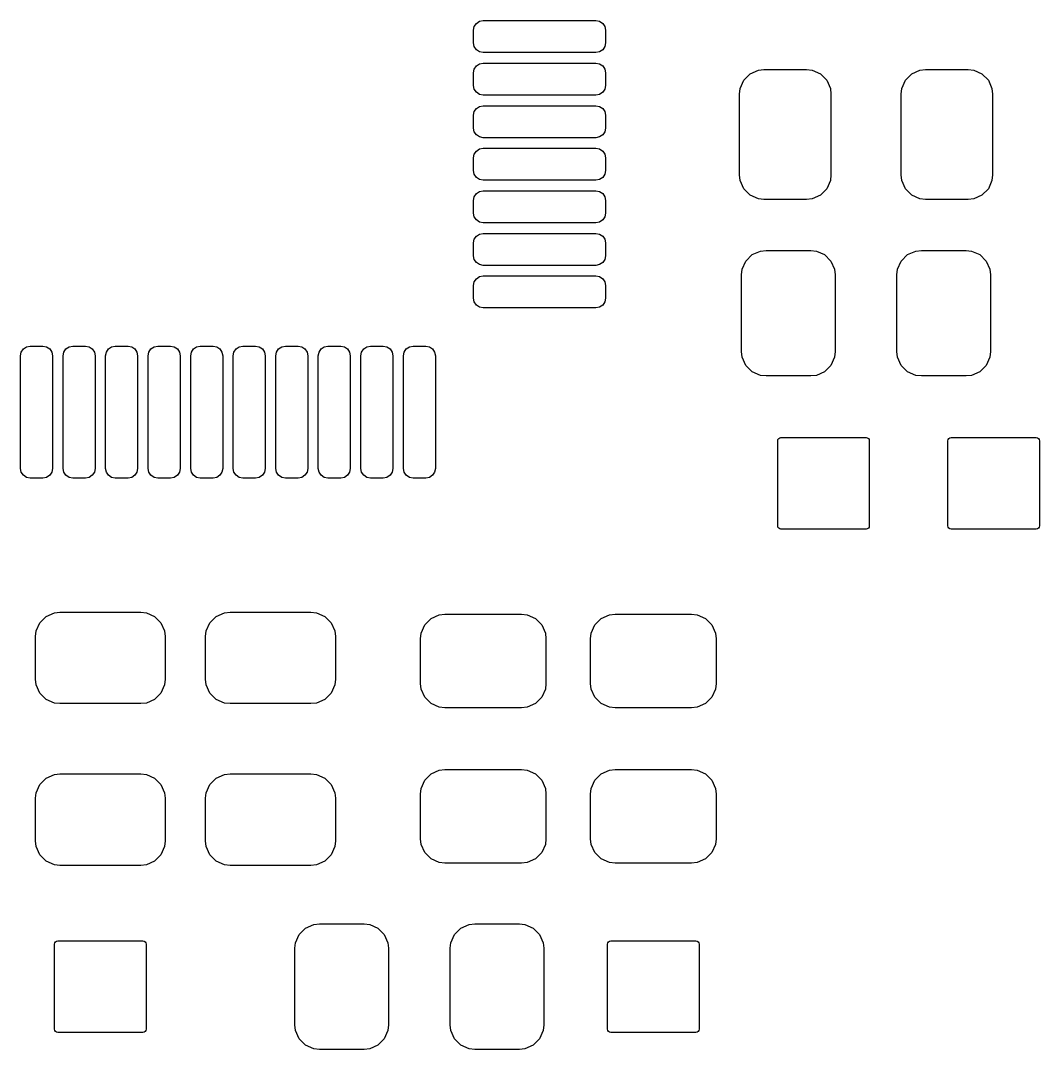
# Model space of a CAD drawing. Extents: x 108 to 210, y -135 to -72.
# Drawn here: x 187.06 to 199.04, y -133.65 to -121.56 of the extents above; entities that cross this region are included whole.
import ezdxf

# ---------------------------------------------------------------- set-up
doc = ezdxf.new("R2010")
doc.units = 0
doc.layers.add('BLACK', color=7, linetype='CONTINUOUS')

msp = doc.modelspace()

# ---------------------------------------------------------------- linework, layer by layer
at = {"layer": 'BLACK', "linetype": 'CONTINUOUS'}
for p, q in [((192.395602, -121.631757), (192.420097, -121.595097)), ((192.420097, -121.595097), (192.456757, -121.570602)), ((192.456757, -121.570602), (192.5, -121.562)), ((192.5, -121.562), (193.825, -121.562)), ((193.825, -121.562), (193.868243, -121.570602)), ((193.868243, -121.570602), (193.904903, -121.595097)), ((193.904903, -121.595097), (193.929398, -121.631757)), ((192.387, -121.675), (192.395602, -121.631757)), ((192.387, -121.825), (192.387, -121.675)), ((193.929398, -121.631757), (193.938, -121.675)), ((193.938, -121.675), (193.938, -121.825)), ((192.395602, -121.868243), (192.387, -121.825)), ((193.938, -121.825), (193.929398, -121.868243)), ((192.420097, -121.904903), (192.395602, -121.868243)), ((192.456757, -121.929398), (192.420097, -121.904903)), ((192.5, -121.938), (192.456757, -121.929398)), ((193.825, -121.938), (192.5, -121.938)), ((193.868243, -121.929398), (193.825, -121.938)), ((193.904903, -121.904903), (193.868243, -121.929398)), ((193.929398, -121.868243), (193.904903, -121.904903)), ((192.420097, -122.095097), (192.456757, -122.070602)), ((192.456757, -122.070602), (192.5, -122.062)), ((192.5, -122.062), (193.825, -122.062)), ((193.825, -122.062), (193.868243, -122.070602)), ((193.868243, -122.070602), (193.904903, -122.095097)), ((192.387, -122.175), (192.395602, -122.131757)), ((192.387, -122.325), (192.387, -122.175)), ((192.395602, -122.131757), (192.420097, -122.095097)), ((193.904903, -122.095097), (193.929398, -122.131757)), ((193.929398, -122.131757), (193.938, -122.175)), ((193.938, -122.175), (193.938, -122.325)), ((195.562401, -122.262241), (195.637241, -122.187401)), ((195.637241, -122.187401), (195.734062, -122.14465)), ((195.734062, -122.14465), (195.8, -122.137)), ((195.8, -122.137), (196.3, -122.137)), ((196.3, -122.137), (196.365938, -122.14465)), ((196.365938, -122.14465), (196.462759, -122.187401)), ((196.462759, -122.187401), (196.537599, -122.262241)), ((197.462401, -122.262241), (197.537241, -122.187401)), ((197.537241, -122.187401), (197.634062, -122.14465)), ((197.634062, -122.14465), (197.7, -122.137)), ((197.7, -122.137), (198.2, -122.137)), ((198.2, -122.137), (198.265938, -122.14465)), ((198.265938, -122.14465), (198.362759, -122.187401)), ((198.362759, -122.187401), (198.437599, -122.262241)), ((192.395602, -122.368243), (192.387, -122.325)), ((193.938, -122.325), (193.929398, -122.368243)), ((195.51965, -122.359062), (195.562401, -122.262241)), ((196.537599, -122.262241), (196.58035, -122.359062)), ((197.41965, -122.359062), (197.462401, -122.262241)), ((198.437599, -122.262241), (198.48035, -122.359062)), ((192.420097, -122.404903), (192.395602, -122.368243)), ((192.456757, -122.429398), (192.420097, -122.404903)), ((192.5, -122.438), (192.456757, -122.429398)), ((193.825, -122.438), (192.5, -122.438)), ((193.868243, -122.429398), (193.825, -122.438)), ((193.904903, -122.404903), (193.868243, -122.429398)), ((193.929398, -122.368243), (193.904903, -122.404903)), ((195.512, -122.425), (195.51965, -122.359062)), ((195.512, -123.375), (195.512, -122.425)), ((196.58035, -122.359062), (196.588, -122.425)), ((196.588, -122.425), (196.588, -123.375)), ((197.412, -122.425), (197.41965, -122.359062)), ((197.412, -123.375), (197.412, -122.425)), ((198.48035, -122.359062), (198.488, -122.425)), ((198.488, -122.425), (198.488, -123.375)), ((192.420097, -122.595097), (192.456757, -122.570602)), ((192.456757, -122.570602), (192.5, -122.562)), ((192.5, -122.562), (193.825, -122.562)), ((193.825, -122.562), (193.868243, -122.570602)), ((193.868243, -122.570602), (193.904903, -122.595097)), ((192.387, -122.675), (192.395602, -122.631757)), ((192.387, -122.825), (192.387, -122.675)), ((192.395602, -122.631757), (192.420097, -122.595097)), ((193.904903, -122.595097), (193.929398, -122.631757)), ((193.929398, -122.631757), (193.938, -122.675)), ((193.938, -122.675), (193.938, -122.825)), ((192.395602, -122.868243), (192.387, -122.825)), ((192.420097, -122.904903), (192.395602, -122.868243)), ((192.456757, -122.929398), (192.420097, -122.904903)), ((192.5, -122.938), (192.456757, -122.929398)), ((193.825, -122.938), (192.5, -122.938)), ((193.868243, -122.929398), (193.825, -122.938)), ((193.904903, -122.904903), (193.868243, -122.929398)), ((193.929398, -122.868243), (193.904903, -122.904903)), ((193.938, -122.825), (193.929398, -122.868243)), ((192.387, -123.175), (192.395602, -123.131757)), ((192.387, -123.325), (192.387, -123.175)), ((192.395602, -123.131757), (192.420097, -123.095097)), ((192.420097, -123.095097), (192.456757, -123.070602)), ((192.456757, -123.070602), (192.5, -123.062)), ((192.5, -123.062), (193.825, -123.062)), ((193.825, -123.062), (193.868243, -123.070602)), ((193.868243, -123.070602), (193.904903, -123.095097)), ((193.904903, -123.095097), (193.929398, -123.131757)), ((193.929398, -123.131757), (193.938, -123.175)), ((193.938, -123.175), (193.938, -123.325)), ((192.395602, -123.368243), (192.387, -123.325)), ((192.420097, -123.404903), (192.395602, -123.368243)), ((192.456757, -123.429398), (192.420097, -123.404903)), ((193.904903, -123.404903), (193.868243, -123.429398)), ((193.929398, -123.368243), (193.904903, -123.404903)), ((193.938, -123.325), (193.929398, -123.368243)), ((195.51965, -123.440938), (195.512, -123.375)), ((196.588, -123.375), (196.58035, -123.440938)), ((197.41965, -123.440938), (197.412, -123.375)), ((198.488, -123.375), (198.48035, -123.440938)), ((192.5, -123.438), (192.456757, -123.429398)), ((193.825, -123.438), (192.5, -123.438)), ((193.868243, -123.429398), (193.825, -123.438)), ((195.562401, -123.537759), (195.51965, -123.440938)), ((195.637241, -123.612599), (195.562401, -123.537759)), ((196.537599, -123.537759), (196.462759, -123.612599)), ((196.58035, -123.440938), (196.537599, -123.537759)), ((197.462401, -123.537759), (197.41965, -123.440938)), ((197.537241, -123.612599), (197.462401, -123.537759)), ((198.437599, -123.537759), (198.362759, -123.612599)), ((198.48035, -123.440938), (198.437599, -123.537759)), ((192.387, -123.675), (192.395602, -123.631757)), ((192.395602, -123.631757), (192.420097, -123.595097)), ((192.420097, -123.595097), (192.456757, -123.570602)), ((192.456757, -123.570602), (192.5, -123.562)), ((192.5, -123.562), (193.825, -123.562)), ((193.825, -123.562), (193.868243, -123.570602)), ((193.868243, -123.570602), (193.904903, -123.595097)), ((193.904903, -123.595097), (193.929398, -123.631757)), ((193.929398, -123.631757), (193.938, -123.675)), ((195.734062, -123.65535), (195.637241, -123.612599)), ((195.8, -123.663), (195.734062, -123.65535)), ((196.3, -123.663), (195.8, -123.663)), ((196.365938, -123.65535), (196.3, -123.663)), ((196.462759, -123.612599), (196.365938, -123.65535)), ((197.634062, -123.65535), (197.537241, -123.612599)), ((197.7, -123.663), (197.634062, -123.65535)), ((198.2, -123.663), (197.7, -123.663)), ((198.265938, -123.65535), (198.2, -123.663)), ((198.362759, -123.612599), (198.265938, -123.65535)), ((192.387, -123.825), (192.387, -123.675)), ((193.938, -123.675), (193.938, -123.825)), ((192.395602, -123.868243), (192.387, -123.825)), ((192.420097, -123.904903), (192.395602, -123.868243)), ((192.456757, -123.929398), (192.420097, -123.904903)), ((193.904903, -123.904903), (193.868243, -123.929398)), ((193.929398, -123.868243), (193.904903, -123.904903)), ((193.938, -123.825), (193.929398, -123.868243)), ((192.5, -123.938), (192.456757, -123.929398)), ((193.825, -123.938), (192.5, -123.938)), ((193.868243, -123.929398), (193.825, -123.938)), ((192.387, -124.175), (192.395602, -124.131757)), ((192.395602, -124.131757), (192.420097, -124.095097)), ((192.420097, -124.095097), (192.456757, -124.070602)), ((192.456757, -124.070602), (192.5, -124.062)), ((192.5, -124.062), (193.825, -124.062)), ((193.825, -124.062), (193.868243, -124.070602)), ((193.868243, -124.070602), (193.904903, -124.095097)), ((193.904903, -124.095097), (193.929398, -124.131757)), ((193.929398, -124.131757), (193.938, -124.175)), ((192.387, -124.325), (192.387, -124.175)), ((193.938, -124.175), (193.938, -124.325)), ((195.662241, -124.312401), (195.759062, -124.26965)), ((195.759062, -124.26965), (195.825, -124.262)), ((195.825, -124.262), (196.35, -124.262)), ((196.35, -124.262), (196.415938, -124.26965)), ((196.415938, -124.26965), (196.512759, -124.312401)), ((197.487241, -124.312401), (197.584062, -124.26965)), ((197.584062, -124.26965), (197.65, -124.262)), ((197.65, -124.262), (198.175, -124.262)), ((198.175, -124.262), (198.240938, -124.26965)), ((198.240938, -124.26965), (198.337759, -124.312401)), ((192.395602, -124.368243), (192.387, -124.325)), ((192.420097, -124.404903), (192.395602, -124.368243)), ((193.929398, -124.368243), (193.904903, -124.404903)), ((193.938, -124.325), (193.929398, -124.368243)), ((195.54465, -124.484062), (195.587401, -124.387241)), ((195.587401, -124.387241), (195.662241, -124.312401)), ((196.512759, -124.312401), (196.587599, -124.387241)), ((196.587599, -124.387241), (196.63035, -124.484062)), ((197.36965, -124.484062), (197.412401, -124.387241)), ((197.412401, -124.387241), (197.487241, -124.312401)), ((198.337759, -124.312401), (198.412599, -124.387241)), ((198.412599, -124.387241), (198.45535, -124.484062)), ((192.456757, -124.429398), (192.420097, -124.404903)), ((192.5, -124.438), (192.456757, -124.429398)), ((193.825, -124.438), (192.5, -124.438)), ((193.868243, -124.429398), (193.825, -124.438)), ((193.904903, -124.404903), (193.868243, -124.429398)), ((195.537, -124.55), (195.54465, -124.484062)), ((196.63035, -124.484062), (196.638, -124.55)), ((197.362, -124.55), (197.36965, -124.484062)), ((198.45535, -124.484062), (198.463, -124.55)), ((192.387, -124.675), (192.395602, -124.631757)), ((192.395602, -124.631757), (192.420097, -124.595097)), ((192.420097, -124.595097), (192.456757, -124.570602)), ((192.456757, -124.570602), (192.5, -124.562)), ((192.5, -124.562), (193.825, -124.562)), ((193.825, -124.562), (193.868243, -124.570602)), ((193.868243, -124.570602), (193.904903, -124.595097)), ((193.904903, -124.595097), (193.929398, -124.631757)), ((193.929398, -124.631757), (193.938, -124.675)), ((195.537, -125.45), (195.537, -124.55)), ((196.638, -124.55), (196.638, -125.45)), ((197.362, -125.45), (197.362, -124.55)), ((198.463, -124.55), (198.463, -125.45)), ((192.387, -124.825), (192.387, -124.675)), ((193.938, -124.675), (193.938, -124.825)), ((192.395602, -124.868243), (192.387, -124.825)), ((192.420097, -124.904903), (192.395602, -124.868243)), ((193.929398, -124.868243), (193.904903, -124.904903)), ((193.938, -124.825), (193.929398, -124.868243)), ((192.456757, -124.929398), (192.420097, -124.904903)), ((192.5, -124.938), (192.456757, -124.929398)), ((193.825, -124.938), (192.5, -124.938)), ((193.868243, -124.929398), (193.825, -124.938)), ((193.904903, -124.904903), (193.868243, -124.929398)), ((187.062, -125.5), (187.070602, -125.456757)), ((187.070602, -125.456757), (187.095097, -125.420097)), ((187.095097, -125.420097), (187.131757, -125.395602)), ((187.131757, -125.395602), (187.175, -125.387)), ((187.175, -125.387), (187.325, -125.387)), ((187.325, -125.387), (187.368243, -125.395602)), ((187.368243, -125.395602), (187.404903, -125.420097)), ((187.404903, -125.420097), (187.429398, -125.456757)), ((187.429398, -125.456757), (187.438, -125.5)), ((187.562, -125.5), (187.570602, -125.456757)), ((187.570602, -125.456757), (187.595097, -125.420097)), ((187.595097, -125.420097), (187.631757, -125.395602)), ((187.631757, -125.395602), (187.675, -125.387)), ((187.675, -125.387), (187.825, -125.387)), ((187.825, -125.387), (187.868243, -125.395602)), ((187.868243, -125.395602), (187.904903, -125.420097)), ((187.904903, -125.420097), (187.929398, -125.456757)), ((187.929398, -125.456757), (187.938, -125.5)), ((188.062, -125.5), (188.070602, -125.456757)), ((188.070602, -125.456757), (188.095097, -125.420097)), ((188.095097, -125.420097), (188.131757, -125.395602)), ((188.131757, -125.395602), (188.175, -125.387)), ((188.175, -125.387), (188.325, -125.387)), ((188.325, -125.387), (188.368243, -125.395602)), ((188.368243, -125.395602), (188.404903, -125.420097)), ((188.404903, -125.420097), (188.429398, -125.456757)), ((188.429398, -125.456757), (188.438, -125.5)), ((188.562, -125.5), (188.570602, -125.456757)), ((188.570602, -125.456757), (188.595097, -125.420097)), ((188.595097, -125.420097), (188.631757, -125.395602)), ((188.631757, -125.395602), (188.675, -125.387)), ((188.675, -125.387), (188.825, -125.387)), ((188.825, -125.387), (188.868243, -125.395602)), ((188.868243, -125.395602), (188.904903, -125.420097)), ((188.904903, -125.420097), (188.929398, -125.456757)), ((188.929398, -125.456757), (188.938, -125.5)), ((189.062, -125.5), (189.070602, -125.456757)), ((189.070602, -125.456757), (189.095097, -125.420097)), ((189.095097, -125.420097), (189.131757, -125.395602)), ((189.131757, -125.395602), (189.175, -125.387)), ((189.175, -125.387), (189.325, -125.387)), ((189.325, -125.387), (189.368243, -125.395602)), ((189.368243, -125.395602), (189.404903, -125.420097)), ((189.404903, -125.420097), (189.429398, -125.456757)), ((189.429398, -125.456757), (189.438, -125.5)), ((189.562, -125.5), (189.570602, -125.456757)), ((189.570602, -125.456757), (189.595097, -125.420097)), ((189.595097, -125.420097), (189.631757, -125.395602)), ((189.631757, -125.395602), (189.675, -125.387)), ((189.675, -125.387), (189.825, -125.387)), ((189.825, -125.387), (189.868243, -125.395602)), ((189.868243, -125.395602), (189.904903, -125.420097)), ((189.904903, -125.420097), (189.929398, -125.456757)), ((189.929398, -125.456757), (189.938, -125.5)), ((190.062, -125.5), (190.070602, -125.456757)), ((190.070602, -125.456757), (190.095097, -125.420097)), ((190.095097, -125.420097), (190.131757, -125.395602)), ((190.131757, -125.395602), (190.175, -125.387)), ((190.175, -125.387), (190.325, -125.387)), ((190.325, -125.387), (190.368243, -125.395602)), ((190.368243, -125.395602), (190.404903, -125.420097)), ((190.404903, -125.420097), (190.429398, -125.456757)), ((190.429398, -125.456757), (190.438, -125.5)), ((190.562, -125.5), (190.570602, -125.456757)), ((190.570602, -125.456757), (190.595097, -125.420097)), ((190.595097, -125.420097), (190.631757, -125.395602)), ((190.631757, -125.395602), (190.675, -125.387)), ((190.675, -125.387), (190.825, -125.387)), ((190.825, -125.387), (190.868243, -125.395602)), ((190.868243, -125.395602), (190.904903, -125.420097)), ((190.904903, -125.420097), (190.929398, -125.456757)), ((190.929398, -125.456757), (190.938, -125.5)), ((191.062, -125.5), (191.070602, -125.456757)), ((191.070602, -125.456757), (191.095097, -125.420097)), ((191.095097, -125.420097), (191.131757, -125.395602)), ((191.131757, -125.395602), (191.175, -125.387)), ((191.175, -125.387), (191.325, -125.387)), ((191.325, -125.387), (191.368243, -125.395602)), ((191.368243, -125.395602), (191.404903, -125.420097)), ((191.404903, -125.420097), (191.429398, -125.456757)), ((191.429398, -125.456757), (191.438, -125.5)), ((191.562, -125.5), (191.570602, -125.456757)), ((191.570602, -125.456757), (191.595097, -125.420097)), ((191.595097, -125.420097), (191.631757, -125.395602)), ((191.631757, -125.395602), (191.675, -125.387)), ((191.675, -125.387), (191.825, -125.387)), ((191.825, -125.387), (191.868243, -125.395602)), ((191.868243, -125.395602), (191.904903, -125.420097)), ((191.904903, -125.420097), (191.929398, -125.456757)), ((191.929398, -125.456757), (191.938, -125.5)), ((195.54465, -125.515938), (195.537, -125.45)), ((196.638, -125.45), (196.63035, -125.515938)), ((197.36965, -125.515938), (197.362, -125.45)), ((198.463, -125.45), (198.45535, -125.515938)), ((187.062, -126.825), (187.062, -125.5)), ((187.438, -125.5), (187.438, -126.825)), ((187.562, -126.825), (187.562, -125.5)), ((187.938, -125.5), (187.938, -126.825)), ((188.062, -126.825), (188.062, -125.5)), ((188.438, -125.5), (188.438, -126.825)), ((188.562, -126.825), (188.562, -125.5)), ((188.938, -125.5), (188.938, -126.825)), ((189.062, -126.825), (189.062, -125.5)), ((189.438, -125.5), (189.438, -126.825)), ((189.562, -126.825), (189.562, -125.5)), ((189.938, -125.5), (189.938, -126.825)), ((190.062, -126.825), (190.062, -125.5)), ((190.438, -125.5), (190.438, -126.825)), ((190.562, -126.825), (190.562, -125.5)), ((190.938, -125.5), (190.938, -126.825)), ((191.062, -126.825), (191.062, -125.5)), ((191.438, -125.5), (191.438, -126.825)), ((191.562, -126.825), (191.562, -125.5)), ((191.938, -125.5), (191.938, -126.825)), ((195.587401, -125.612759), (195.54465, -125.515938)), ((196.63035, -125.515938), (196.587599, -125.612759)), ((197.412401, -125.612759), (197.36965, -125.515938)), ((198.45535, -125.515938), (198.412599, -125.612759)), ((195.662241, -125.687599), (195.587401, -125.612759)), ((195.759062, -125.73035), (195.662241, -125.687599)), ((196.512759, -125.687599), (196.415938, -125.73035)), ((196.587599, -125.612759), (196.512759, -125.687599)), ((197.487241, -125.687599), (197.412401, -125.612759)), ((197.584062, -125.73035), (197.487241, -125.687599)), ((198.337759, -125.687599), (198.240938, -125.73035)), ((198.412599, -125.612759), (198.337759, -125.687599)), ((195.825, -125.738), (195.759062, -125.73035)), ((196.35, -125.738), (195.825, -125.738)), ((196.415938, -125.73035), (196.35, -125.738)), ((197.65, -125.738), (197.584062, -125.73035)), ((198.175, -125.738), (197.65, -125.738)), ((198.240938, -125.73035), (198.175, -125.738)), ((195.962, -126.5), (195.964893, -126.485458)), ((195.962, -127.5), (195.962, -126.5)), ((195.964893, -126.485458), (195.97313, -126.47313)), ((195.97313, -126.47313), (195.985458, -126.464893)), ((195.985458, -126.464893), (196, -126.462)), ((196, -126.462), (197, -126.462)), ((197, -126.462), (197.014542, -126.464893)), ((197.014542, -126.464893), (197.02687, -126.47313)), ((197.02687, -126.47313), (197.035107, -126.485458)), ((197.035107, -126.485458), (197.038, -126.5)), ((197.038, -126.5), (197.038, -127.5)), ((197.962, -126.5), (197.964893, -126.485458)), ((197.962, -127.5), (197.962, -126.5)), ((197.964893, -126.485458), (197.97313, -126.47313)), ((197.97313, -126.47313), (197.985458, -126.464893)), ((197.985458, -126.464893), (198, -126.462)), ((198, -126.462), (199, -126.462)), ((199, -126.462), (199.014542, -126.464893)), ((199.014542, -126.464893), (199.02687, -126.47313)), ((199.02687, -126.47313), (199.035107, -126.485458)), ((199.035107, -126.485458), (199.038, -126.5)), ((199.038, -126.5), (199.038, -127.5)), ((187.070602, -126.868243), (187.062, -126.825)), ((187.095097, -126.904903), (187.070602, -126.868243)), ((187.131757, -126.929398), (187.095097, -126.904903)), ((187.404903, -126.904903), (187.368243, -126.929398)), ((187.429398, -126.868243), (187.404903, -126.904903)), ((187.438, -126.825), (187.429398, -126.868243)), ((187.570602, -126.868243), (187.562, -126.825)), ((187.595097, -126.904903), (187.570602, -126.868243)), ((187.631757, -126.929398), (187.595097, -126.904903)), ((187.904903, -126.904903), (187.868243, -126.929398)), ((187.929398, -126.868243), (187.904903, -126.904903)), ((187.938, -126.825), (187.929398, -126.868243)), ((188.070602, -126.868243), (188.062, -126.825)), ((188.095097, -126.904903), (188.070602, -126.868243)), ((188.131757, -126.929398), (188.095097, -126.904903)), ((188.404903, -126.904903), (188.368243, -126.929398)), ((188.429398, -126.868243), (188.404903, -126.904903)), ((188.438, -126.825), (188.429398, -126.868243)), ((188.570602, -126.868243), (188.562, -126.825)), ((188.595097, -126.904903), (188.570602, -126.868243)), ((188.631757, -126.929398), (188.595097, -126.904903)), ((188.904903, -126.904903), (188.868243, -126.929398)), ((188.929398, -126.868243), (188.904903, -126.904903)), ((188.938, -126.825), (188.929398, -126.868243)), ((189.070602, -126.868243), (189.062, -126.825)), ((189.095097, -126.904903), (189.070602, -126.868243)), ((189.131757, -126.929398), (189.095097, -126.904903)), ((189.404903, -126.904903), (189.368243, -126.929398)), ((189.429398, -126.868243), (189.404903, -126.904903)), ((189.438, -126.825), (189.429398, -126.868243)), ((189.570602, -126.868243), (189.562, -126.825)), ((189.595097, -126.904903), (189.570602, -126.868243)), ((189.631757, -126.929398), (189.595097, -126.904903)), ((189.904903, -126.904903), (189.868243, -126.929398)), ((189.929398, -126.868243), (189.904903, -126.904903)), ((189.938, -126.825), (189.929398, -126.868243)), ((190.070602, -126.868243), (190.062, -126.825)), ((190.095097, -126.904903), (190.070602, -126.868243)), ((190.131757, -126.929398), (190.095097, -126.904903)), ((190.404903, -126.904903), (190.368243, -126.929398)), ((190.429398, -126.868243), (190.404903, -126.904903)), ((190.438, -126.825), (190.429398, -126.868243)), ((190.570602, -126.868243), (190.562, -126.825)), ((190.595097, -126.904903), (190.570602, -126.868243)), ((190.631757, -126.929398), (190.595097, -126.904903)), ((190.904903, -126.904903), (190.868243, -126.929398)), ((190.929398, -126.868243), (190.904903, -126.904903)), ((190.938, -126.825), (190.929398, -126.868243)), ((191.070602, -126.868243), (191.062, -126.825)), ((191.095097, -126.904903), (191.070602, -126.868243)), ((191.131757, -126.929398), (191.095097, -126.904903)), ((191.404903, -126.904903), (191.368243, -126.929398)), ((191.429398, -126.868243), (191.404903, -126.904903)), ((191.438, -126.825), (191.429398, -126.868243)), ((191.570602, -126.868243), (191.562, -126.825)), ((191.595097, -126.904903), (191.570602, -126.868243)), ((191.631757, -126.929398), (191.595097, -126.904903)), ((191.904903, -126.904903), (191.868243, -126.929398)), ((191.929398, -126.868243), (191.904903, -126.904903)), ((191.938, -126.825), (191.929398, -126.868243)), ((187.175, -126.938), (187.131757, -126.929398)), ((187.325, -126.938), (187.175, -126.938)), ((187.368243, -126.929398), (187.325, -126.938)), ((187.675, -126.938), (187.631757, -126.929398)), ((187.825, -126.938), (187.675, -126.938)), ((187.868243, -126.929398), (187.825, -126.938)), ((188.175, -126.938), (188.131757, -126.929398)), ((188.325, -126.938), (188.175, -126.938)), ((188.368243, -126.929398), (188.325, -126.938)), ((188.675, -126.938), (188.631757, -126.929398)), ((188.825, -126.938), (188.675, -126.938)), ((188.868243, -126.929398), (188.825, -126.938)), ((189.175, -126.938), (189.131757, -126.929398)), ((189.325, -126.938), (189.175, -126.938)), ((189.368243, -126.929398), (189.325, -126.938)), ((189.675, -126.938), (189.631757, -126.929398)), ((189.825, -126.938), (189.675, -126.938)), ((189.868243, -126.929398), (189.825, -126.938)), ((190.175, -126.938), (190.131757, -126.929398)), ((190.325, -126.938), (190.175, -126.938)), ((190.368243, -126.929398), (190.325, -126.938)), ((190.675, -126.938), (190.631757, -126.929398)), ((190.825, -126.938), (190.675, -126.938)), ((190.868243, -126.929398), (190.825, -126.938)), ((191.175, -126.938), (191.131757, -126.929398)), ((191.325, -126.938), (191.175, -126.938)), ((191.368243, -126.929398), (191.325, -126.938)), ((191.675, -126.938), (191.631757, -126.929398)), ((191.825, -126.938), (191.675, -126.938)), ((191.868243, -126.929398), (191.825, -126.938)), ((195.964893, -127.514542), (195.962, -127.5)), ((195.97313, -127.52687), (195.964893, -127.514542)), ((195.985458, -127.535107), (195.97313, -127.52687)), ((197.02687, -127.52687), (197.014542, -127.535107)), ((197.035107, -127.514542), (197.02687, -127.52687)), ((197.038, -127.5), (197.035107, -127.514542)), ((197.964893, -127.514542), (197.962, -127.5)), ((197.97313, -127.52687), (197.964893, -127.514542)), ((197.985458, -127.535107), (197.97313, -127.52687)), ((199.02687, -127.52687), (199.014542, -127.535107)), ((199.035107, -127.514542), (199.02687, -127.52687)), ((199.038, -127.5), (199.035107, -127.514542)), ((196, -127.538), (195.985458, -127.535107)), ((197, -127.538), (196, -127.538)), ((197.014542, -127.535107), (197, -127.538)), ((198, -127.538), (197.985458, -127.535107)), ((199, -127.538), (198, -127.538)), ((199.014542, -127.535107), (199, -127.538)), ((187.287401, -128.637241), (187.362241, -128.562401)), ((187.362241, -128.562401), (187.459062, -128.51965)), ((187.459062, -128.51965), (187.525, -128.512)), ((187.525, -128.512), (188.475, -128.512)), ((188.475, -128.512), (188.540938, -128.51965)), ((188.540938, -128.51965), (188.637759, -128.562401)), ((188.637759, -128.562401), (188.712599, -128.637241)), ((189.287401, -128.637241), (189.362241, -128.562401)), ((189.362241, -128.562401), (189.459062, -128.51965)), ((189.459062, -128.51965), (189.525, -128.512)), ((189.525, -128.512), (190.475, -128.512)), ((190.475, -128.512), (190.540938, -128.51965)), ((190.540938, -128.51965), (190.637759, -128.562401)), ((190.637759, -128.562401), (190.712599, -128.637241)), ((191.812401, -128.662241), (191.887241, -128.587401)), ((191.887241, -128.587401), (191.984062, -128.54465)), ((191.984062, -128.54465), (192.05, -128.537)), ((192.05, -128.537), (192.95, -128.537)), ((192.95, -128.537), (193.015938, -128.54465)), ((193.015938, -128.54465), (193.112759, -128.587401)), ((193.112759, -128.587401), (193.187599, -128.662241)), ((193.812401, -128.662241), (193.887241, -128.587401)), ((193.887241, -128.587401), (193.984062, -128.54465)), ((193.984062, -128.54465), (194.05, -128.537)), ((194.05, -128.537), (194.95, -128.537)), ((194.95, -128.537), (195.015938, -128.54465)), ((195.015938, -128.54465), (195.112759, -128.587401)), ((195.112759, -128.587401), (195.187599, -128.662241)), ((187.237, -128.8), (187.24465, -128.734062)), ((187.24465, -128.734062), (187.287401, -128.637241)), ((188.712599, -128.637241), (188.75535, -128.734062)), ((188.75535, -128.734062), (188.763, -128.8)), ((189.237, -128.8), (189.24465, -128.734062)), ((189.24465, -128.734062), (189.287401, -128.637241)), ((190.712599, -128.637241), (190.75535, -128.734062)), ((190.75535, -128.734062), (190.763, -128.8)), ((191.76965, -128.759062), (191.812401, -128.662241)), ((193.187599, -128.662241), (193.23035, -128.759062)), ((193.76965, -128.759062), (193.812401, -128.662241)), ((195.187599, -128.662241), (195.23035, -128.759062)), ((187.237, -129.3), (187.237, -128.8)), ((188.763, -128.8), (188.763, -129.3)), ((189.237, -129.3), (189.237, -128.8)), ((190.763, -128.8), (190.763, -129.3)), ((191.762, -128.825), (191.76965, -128.759062)), ((191.762, -129.35), (191.762, -128.825)), ((193.23035, -128.759062), (193.238, -128.825)), ((193.238, -128.825), (193.238, -129.35)), ((193.762, -128.825), (193.76965, -128.759062)), ((193.762, -129.35), (193.762, -128.825)), ((195.23035, -128.759062), (195.238, -128.825)), ((195.238, -128.825), (195.238, -129.35)), ((187.24465, -129.365938), (187.237, -129.3)), ((188.763, -129.3), (188.75535, -129.365938)), ((189.24465, -129.365938), (189.237, -129.3)), ((190.763, -129.3), (190.75535, -129.365938)), ((187.287401, -129.462759), (187.24465, -129.365938)), ((187.362241, -129.537599), (187.287401, -129.462759)), ((188.712599, -129.462759), (188.637759, -129.537599)), ((188.75535, -129.365938), (188.712599, -129.462759)), ((189.287401, -129.462759), (189.24465, -129.365938)), ((189.362241, -129.537599), (189.287401, -129.462759)), ((190.712599, -129.462759), (190.637759, -129.537599)), ((190.75535, -129.365938), (190.712599, -129.462759)), ((191.76965, -129.415938), (191.762, -129.35)), ((191.812401, -129.512759), (191.76965, -129.415938)), ((193.23035, -129.415938), (193.187599, -129.512759)), ((193.238, -129.35), (193.23035, -129.415938)), ((193.76965, -129.415938), (193.762, -129.35)), ((193.812401, -129.512759), (193.76965, -129.415938)), ((195.23035, -129.415938), (195.187599, -129.512759)), ((195.238, -129.35), (195.23035, -129.415938)), ((187.459062, -129.58035), (187.362241, -129.537599)), ((187.525, -129.588), (187.459062, -129.58035)), ((188.475, -129.588), (187.525, -129.588)), ((188.540938, -129.58035), (188.475, -129.588)), ((188.637759, -129.537599), (188.540938, -129.58035)), ((189.459062, -129.58035), (189.362241, -129.537599)), ((189.525, -129.588), (189.459062, -129.58035)), ((190.475, -129.588), (189.525, -129.588)), ((190.540938, -129.58035), (190.475, -129.588)), ((190.637759, -129.537599), (190.540938, -129.58035)), ((191.887241, -129.587599), (191.812401, -129.512759)), ((191.984062, -129.63035), (191.887241, -129.587599)), ((193.112759, -129.587599), (193.015938, -129.63035)), ((193.187599, -129.512759), (193.112759, -129.587599)), ((193.887241, -129.587599), (193.812401, -129.512759)), ((193.984062, -129.63035), (193.887241, -129.587599)), ((195.112759, -129.587599), (195.015938, -129.63035)), ((195.187599, -129.512759), (195.112759, -129.587599)), ((192.05, -129.638), (191.984062, -129.63035)), ((192.95, -129.638), (192.05, -129.638)), ((193.015938, -129.63035), (192.95, -129.638)), ((194.05, -129.638), (193.984062, -129.63035)), ((194.95, -129.638), (194.05, -129.638)), ((195.015938, -129.63035), (194.95, -129.638)), ((187.362241, -130.462401), (187.459062, -130.41965)), ((187.459062, -130.41965), (187.525, -130.412)), ((187.525, -130.412), (188.475, -130.412)), ((188.475, -130.412), (188.540938, -130.41965)), ((188.540938, -130.41965), (188.637759, -130.462401)), ((189.362241, -130.462401), (189.459062, -130.41965)), ((189.459062, -130.41965), (189.525, -130.412)), ((189.525, -130.412), (190.475, -130.412)), ((190.475, -130.412), (190.540938, -130.41965)), ((190.540938, -130.41965), (190.637759, -130.462401)), ((191.812401, -130.487241), (191.887241, -130.412401)), ((191.887241, -130.412401), (191.984062, -130.36965)), ((191.984062, -130.36965), (192.05, -130.362)), ((192.05, -130.362), (192.95, -130.362)), ((192.95, -130.362), (193.015938, -130.36965)), ((193.015938, -130.36965), (193.112759, -130.412401)), ((193.112759, -130.412401), (193.187599, -130.487241)), ((193.812401, -130.487241), (193.887241, -130.412401)), ((193.887241, -130.412401), (193.984062, -130.36965)), ((193.984062, -130.36965), (194.05, -130.362)), ((194.05, -130.362), (194.95, -130.362)), ((194.95, -130.362), (195.015938, -130.36965)), ((195.015938, -130.36965), (195.112759, -130.412401)), ((195.112759, -130.412401), (195.187599, -130.487241)), ((187.24465, -130.634062), (187.287401, -130.537241)), ((187.287401, -130.537241), (187.362241, -130.462401)), ((188.637759, -130.462401), (188.712599, -130.537241)), ((188.712599, -130.537241), (188.75535, -130.634062)), ((189.24465, -130.634062), (189.287401, -130.537241)), ((189.287401, -130.537241), (189.362241, -130.462401)), ((190.637759, -130.462401), (190.712599, -130.537241)), ((190.712599, -130.537241), (190.75535, -130.634062)), ((191.76965, -130.584062), (191.812401, -130.487241)), ((193.187599, -130.487241), (193.23035, -130.584062)), ((193.76965, -130.584062), (193.812401, -130.487241)), ((195.187599, -130.487241), (195.23035, -130.584062)), ((187.237, -130.7), (187.24465, -130.634062)), ((188.75535, -130.634062), (188.763, -130.7)), ((189.237, -130.7), (189.24465, -130.634062)), ((190.75535, -130.634062), (190.763, -130.7)), ((191.762, -130.65), (191.76965, -130.584062)), ((191.762, -131.175), (191.762, -130.65)), ((193.23035, -130.584062), (193.238, -130.65)), ((193.238, -130.65), (193.238, -131.175)), ((193.762, -130.65), (193.76965, -130.584062)), ((193.762, -131.175), (193.762, -130.65)), ((195.23035, -130.584062), (195.238, -130.65)), ((195.238, -130.65), (195.238, -131.175)), ((187.237, -131.2), (187.237, -130.7)), ((188.763, -130.7), (188.763, -131.2)), ((189.237, -131.2), (189.237, -130.7)), ((190.763, -130.7), (190.763, -131.2)), ((187.24465, -131.265938), (187.237, -131.2)), ((187.287401, -131.362759), (187.24465, -131.265938)), ((188.75535, -131.265938), (188.712599, -131.362759)), ((188.763, -131.2), (188.75535, -131.265938)), ((189.24465, -131.265938), (189.237, -131.2)), ((189.287401, -131.362759), (189.24465, -131.265938)), ((190.75535, -131.265938), (190.712599, -131.362759)), ((190.763, -131.2), (190.75535, -131.265938)), ((191.76965, -131.240938), (191.762, -131.175)), ((191.812401, -131.337759), (191.76965, -131.240938)), ((193.23035, -131.240938), (193.187599, -131.337759)), ((193.238, -131.175), (193.23035, -131.240938)), ((193.76965, -131.240938), (193.762, -131.175)), ((193.812401, -131.337759), (193.76965, -131.240938)), ((195.23035, -131.240938), (195.187599, -131.337759)), ((195.238, -131.175), (195.23035, -131.240938)), ((187.362241, -131.437599), (187.287401, -131.362759)), ((188.712599, -131.362759), (188.637759, -131.437599)), ((189.362241, -131.437599), (189.287401, -131.362759)), ((190.712599, -131.362759), (190.637759, -131.437599)), ((191.887241, -131.412599), (191.812401, -131.337759)), ((193.187599, -131.337759), (193.112759, -131.412599)), ((193.887241, -131.412599), (193.812401, -131.337759)), ((195.187599, -131.337759), (195.112759, -131.412599)), ((187.459062, -131.48035), (187.362241, -131.437599)), ((187.525, -131.488), (187.459062, -131.48035)), ((188.475, -131.488), (187.525, -131.488)), ((188.540938, -131.48035), (188.475, -131.488)), ((188.637759, -131.437599), (188.540938, -131.48035)), ((189.459062, -131.48035), (189.362241, -131.437599)), ((189.525, -131.488), (189.459062, -131.48035)), ((190.475, -131.488), (189.525, -131.488)), ((190.540938, -131.48035), (190.475, -131.488)), ((190.637759, -131.437599), (190.540938, -131.48035)), ((191.984062, -131.45535), (191.887241, -131.412599)), ((192.05, -131.463), (191.984062, -131.45535)), ((192.95, -131.463), (192.05, -131.463)), ((193.015938, -131.45535), (192.95, -131.463)), ((193.112759, -131.412599), (193.015938, -131.45535)), ((193.984062, -131.45535), (193.887241, -131.412599)), ((194.05, -131.463), (193.984062, -131.45535)), ((194.95, -131.463), (194.05, -131.463)), ((195.015938, -131.45535), (194.95, -131.463)), ((195.112759, -131.412599), (195.015938, -131.45535)), ((190.337401, -132.299741), (190.412241, -132.224901)), ((190.412241, -132.224901), (190.509062, -132.18215)), ((190.509062, -132.18215), (190.575, -132.1745)), ((190.575, -132.1745), (191.1, -132.1745)), ((191.1, -132.1745), (191.165938, -132.18215)), ((191.165938, -132.18215), (191.262759, -132.224901)), ((191.262759, -132.224901), (191.337599, -132.299741)), ((192.162401, -132.299741), (192.237241, -132.224901)), ((192.237241, -132.224901), (192.334062, -132.18215)), ((192.334062, -132.18215), (192.4, -132.1745)), ((192.4, -132.1745), (192.925, -132.1745)), ((192.925, -132.1745), (192.990938, -132.18215)), ((192.990938, -132.18215), (193.087759, -132.224901)), ((193.087759, -132.224901), (193.162599, -132.299741)), ((190.29465, -132.396562), (190.337401, -132.299741)), ((191.337599, -132.299741), (191.38035, -132.396562)), ((192.11965, -132.396562), (192.162401, -132.299741)), ((193.162599, -132.299741), (193.20535, -132.396562)), ((187.462, -132.4125), (187.464893, -132.397958)), ((187.462, -133.4125), (187.462, -132.4125)), ((187.464893, -132.397958), (187.47313, -132.38563)), ((187.47313, -132.38563), (187.485458, -132.377393)), ((187.485458, -132.377393), (187.5, -132.3745)), ((187.5, -132.3745), (188.5, -132.3745)), ((188.5, -132.3745), (188.514542, -132.377393)), ((188.514542, -132.377393), (188.52687, -132.38563)), ((188.52687, -132.38563), (188.535107, -132.397958)), ((188.535107, -132.397958), (188.538, -132.4125)), ((188.538, -132.4125), (188.538, -133.4125)), ((190.287, -132.4625), (190.29465, -132.396562)), ((190.287, -133.3625), (190.287, -132.4625)), ((191.38035, -132.396562), (191.388, -132.4625)), ((191.388, -132.4625), (191.388, -133.3625)), ((192.112, -132.4625), (192.11965, -132.396562)), ((192.112, -133.3625), (192.112, -132.4625)), ((193.20535, -132.396562), (193.213, -132.4625)), ((193.213, -132.4625), (193.213, -133.3625)), ((193.962, -132.4125), (193.964893, -132.397958)), ((193.962, -133.4125), (193.962, -132.4125)), ((193.964893, -132.397958), (193.97313, -132.38563)), ((193.97313, -132.38563), (193.985458, -132.377393)), ((193.985458, -132.377393), (194, -132.3745)), ((194, -132.3745), (195, -132.3745)), ((195, -132.3745), (195.014542, -132.377393)), ((195.014542, -132.377393), (195.02687, -132.38563)), ((195.02687, -132.38563), (195.035107, -132.397958)), ((195.035107, -132.397958), (195.038, -132.4125)), ((195.038, -132.4125), (195.038, -133.4125)), ((187.464893, -133.427042), (187.462, -133.4125)), ((187.47313, -133.43937), (187.464893, -133.427042)), ((187.485458, -133.447607), (187.47313, -133.43937)), ((187.5, -133.4505), (187.485458, -133.447607)), ((188.5, -133.4505), (187.5, -133.4505)), ((188.514542, -133.447607), (188.5, -133.4505)), ((188.52687, -133.43937), (188.514542, -133.447607)), ((188.535107, -133.427042), (188.52687, -133.43937)), ((188.538, -133.4125), (188.535107, -133.427042)), ((190.29465, -133.428438), (190.287, -133.3625)), ((190.337401, -133.525259), (190.29465, -133.428438)), ((191.38035, -133.428438), (191.337599, -133.525259)), ((191.388, -133.3625), (191.38035, -133.428438)), ((192.11965, -133.428438), (192.112, -133.3625)), ((192.162401, -133.525259), (192.11965, -133.428438)), ((193.20535, -133.428438), (193.162599, -133.525259)), ((193.213, -133.3625), (193.20535, -133.428438)), ((193.964893, -133.427042), (193.962, -133.4125)), ((193.97313, -133.43937), (193.964893, -133.427042)), ((193.985458, -133.447607), (193.97313, -133.43937)), ((194, -133.4505), (193.985458, -133.447607)), ((195, -133.4505), (194, -133.4505)), ((195.014542, -133.447607), (195, -133.4505)), ((195.02687, -133.43937), (195.014542, -133.447607)), ((195.035107, -133.427042), (195.02687, -133.43937)), ((195.038, -133.4125), (195.035107, -133.427042)), ((190.412241, -133.600099), (190.337401, -133.525259)), ((191.337599, -133.525259), (191.262759, -133.600099)), ((192.237241, -133.600099), (192.162401, -133.525259)), ((193.162599, -133.525259), (193.087759, -133.600099)), ((190.509062, -133.64285), (190.412241, -133.600099)), ((190.575, -133.6505), (190.509062, -133.64285)), ((191.1, -133.6505), (190.575, -133.6505)), ((191.165938, -133.64285), (191.1, -133.6505)), ((191.262759, -133.600099), (191.165938, -133.64285)), ((192.334062, -133.64285), (192.237241, -133.600099)), ((192.4, -133.6505), (192.334062, -133.64285)), ((192.925, -133.6505), (192.4, -133.6505)), ((192.990938, -133.64285), (192.925, -133.6505)), ((193.087759, -133.600099), (192.990938, -133.64285))]:
    msp.add_line(p, q, dxfattribs=at)

doc.saveas('drawing.dxf')
